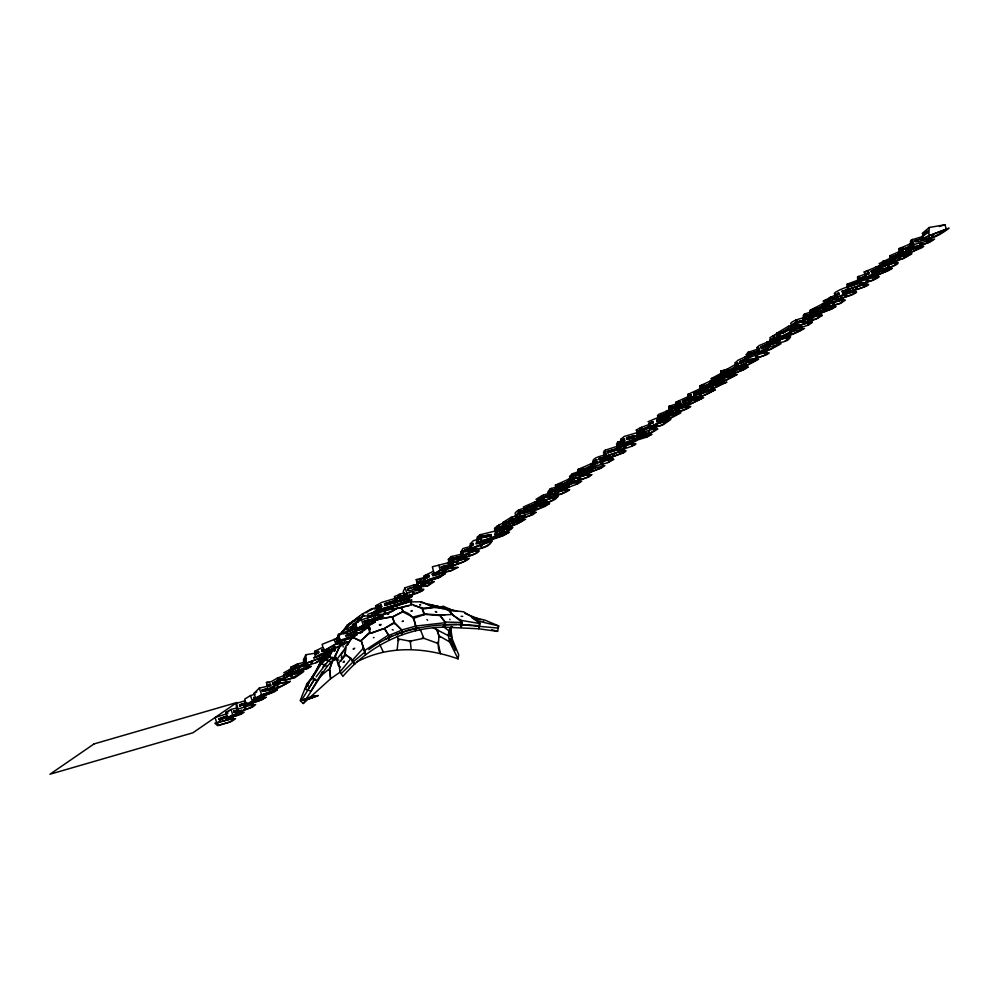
<?xml version="1.0" encoding="UTF-8"?>
<svg xmlns="http://www.w3.org/2000/svg" width="999" height="999" viewBox="0 0 999 999"><rect width="100%" height="100%" fill="white"/><g stroke="black" fill="none" stroke-linecap="round" stroke-linejoin="round"><path stroke-width="1.5" d="M453.359 615.471L461.138 620.379L461.213 627.384L462.337 622.527L452.21 614.472L441.046 615.084L440.297 615.908L445.217 622.04L445.179 627.172C405.557 627.222 368.281 646.465 342.907 676.398L339.972 672.027L338.861 662.499L344.98 655.918L346.316 655.332L351.061 658.428L354.707 664.285L352.397 660.239L345.304 654.158L345.442 646.628L352.147 637.974L353.621 637.449L361.526 641.72L365.597 654.62L361.114 640.434L368.756 633.828L383.191 628.721L384.752 629.033L388.536 635.002L389.048 639.897L388.698 635.539L384.727 628.958L385.164 627.884L393.693 623.388L395.367 623.551L401.823 630.157L401.923 634.64L401.673 629.969L394.63 623.114L392.307 617.157L402.759 611.713L404.433 611.813C413.024 614.522 416.583 622.327 415.634 630.756L415.609 626.086L413.648 618.319L424.812 614.385L440.122 615.546L445.417 622.677L445.179 627.172L478.771 628.783L497.577 631.38L498.701 625.961L484.877 620.092L472.639 617.407L471.94 617.494L479.62 621.44L498.701 625.961M787.549 334.653L788.91 338.224L785.127 340.871M676.623 407.555L672.489 408.853L671.965 407.08L677.16 405.457M672.489 408.853L671.965 407.08M682.13 405.819L681.905 404.932M244.718 700.873L236.363 703.371L236.301 706.43L238.062 711.987C237.325 712.811 262.287 703.983 249.85 705.544M469.992 544.118L473.376 540.659L478.558 539.198M549.462 494.88L545.229 496.528L562.899 490.434L569.48 489.622M548.626 496.528C550.736 492.47 576.885 486.438 563.286 492.919C565.933 493.219 534.228 500.362 549.85 495.966M928.883 235.989L929.207 227.485L944.954 224.763L946.403 229.32C928.67 242.62 904.495 243.843 946.403 229.32M914.834 240.709L923.576 238.137L914.834 240.709C913.573 243.768 926.135 240.21 923.576 238.137M238.062 711.987L238.199 709.165L236.363 703.371M300.337 670.017L301.673 669.605M512.837 523.938L514.173 523.526M624.275 447.277L626.011 446.64M844.754 295.766L846.091 295.342M557.504 488.449L553.121 489.885L555.694 489.16M556.868 490.047L553.446 490.984L559.29 489.16M356.568 662.012C388.711 645.117 424.6 647.19 458.066 658.853L449.575 641.857L448.364 635.664L448.826 630.769L450.299 628.383M320.13 663.573L320.604 662.824M397.152 649.862L398.251 639.697L397.49 636.063M479.62 621.44L478.771 628.783L480.044 623.588L471.953 617.607L472.827 617.519L463.524 611.775L448.651 610.114L452.422 614.397M420.442 629.82L423.863 638.324L438.174 643.481L440.497 653.708C435.302 645.903 441.733 637.275 436.75 629.757L435.989 629.108M669.38 408.254L669.605 411.376L669.38 408.254L670.204 408.067M451.186 626.448L450.649 630.606L448.364 635.664L433.154 627.809M450.262 628.221L450.087 636.063M668.781 408.254L668.968 406.356L677.035 403.633M458.066 658.853L458.716 654.807L450.974 635.888M393.219 630.057L392.232 629.57M450.312 627.996L449.488 631.805L449.975 635.776M879.083 263.599L890.733 257.929M510.014 527.047L510.364 525.437M247.34 703.658L239.922 706.056L239.585 704.832L246.978 702.522M239.922 706.056L239.585 704.832M333.241 647.614L329.358 657.03L325.799 659.64L331.131 662.15L334.702 659.59L338.761 660.064M351.685 637.112L347.652 645.092M770.753 341.433L769.917 341.521L769.642 340.359L770.504 340.159L769.742 340.447M735.601 375.05L725.524 380.332L712.387 384.14C716.62 377.435 728.92 378.122 735.601 375.05L734.527 372.615M319.705 664.547L320.454 663.136M354.008 632.717L355.057 635.489L352.709 637.112L339.71 641.433L338.386 634.34L347.128 631.705L346.253 631.593C346.029 633.778 348.239 633.341 347.065 631.43M337.987 638.024L339.011 636.975L339.061 638.935L338.336 639.16L337.987 638.024L339.011 636.975M338.336 639.16L338.224 637.212M555.132 496.503L555.644 494.705M341.908 656.031L341.159 657.579M322.477 671.815L321.503 674.787L322.24 674.562M332.917 659.615L329.87 668.456L321.091 675.611L303.284 703.508L300.187 700.574L306.88 683.728L314.173 674.775M332.679 660.302L329.62 669.33L330.619 678.733L303.284 703.508M670.366 411.8C670.079 416.471 683.516 408.966 685.913 409.203C696.94 402.722 670.204 411.501 670.366 411.8L668.968 406.356M317.545 667.944L323.226 656.605M333.703 647.202L329.32 657.017L335.027 657.729L339.935 644.617M397.689 605.806L397.115 606.043M757.579 351.036L751.036 353.184L758.828 350.811M759.365 352.397L751.573 354.757L759.452 352.222M339.71 641.433L340.172 640.234L338.386 634.34M604.395 456.043L604.657 452.747L604.395 456.043L605.232 455.856M334.902 649.862L334.315 651.123L334.965 649.675M619.118 451.885L606.705 456.143L604.682 457.842L607.342 458.216C608.915 458.004 635.564 449.188 619.118 451.885L617.394 446.278L605.232 450.187L603.396 452.834M330.02 653.021L330.881 651.46L330.219 652.884M377.16 609.69L376.735 611.95L377.959 610.726M303.546 661.363L304.82 658.416L305.632 658.353L304.295 662.449L303.546 661.363L305.632 658.353M303.684 662.499L304.82 658.416M900.486 259.428L890.783 261.975C894.592 256.418 904.145 256.656 910.014 254.32L908.64 251.623M325.799 659.64L328.858 652.984M327.123 652.459L321.828 663.823L325.761 659.265L331.131 662.15L327.073 666.533L317.17 680.906L311.963 678.471L321.378 663.598L325.924 653.758M864.622 276.448L860.414 278.159L865.446 276.361M869.867 276.536L861.038 279.695L866.083 277.897M314.81 653.246L305.831 654.757L303.396 659.902L305.444 666.208L306.718 665.883M448.364 635.664L450.961 630.257L452.048 637.15L449.575 641.857L438.948 635.789L436.875 630.082L437.899 630.082M462.712 552.859L463.711 550.786L463.948 552.447L461.988 554.632L462.937 554.52L462.712 552.859L461.763 552.971L461.988 554.632M555.157 497.002L544.992 500.149M311.963 678.471L323.626 656.53M922.202 233.404L929.207 227.485M514.31 519.755C513.324 516.77 515.084 522.077 517.445 519.005M520.854 517.957L518.543 518.743M335.052 649.974L334.553 651.098M355.569 622.315L363.386 616.046L367.982 615.884M405.057 587.774L403.284 591.271L405.007 596.89C405.032 596.303 435.377 587.774 415.909 590.559L413.823 584.927L405.057 587.774L406.893 593.506L405.007 596.89M804.932 319.842L798.95 321.403L804.083 320.229M805.231 321.166L799.25 322.527L805.231 320.966M325.761 659.265L328.958 653.034M377.784 614.285L378.559 612.774C396.441 606.293 400.899 609.964 379.533 615.022L377.335 614.422L376.635 608.691L377.335 614.422M772.002 342.545L769.367 343.206L769.804 344.955C775.499 341.708 787.986 343.856 790.546 336.576L773.451 341.483L769.018 344.093L769.23 345.017L776.66 342.769L776.398 341.983M769.879 344.805L769.367 343.206M616.932 445.954L618.693 444.193L616.932 445.954L617.195 447.602L618.181 447.465M617.195 447.602L617.807 444.318M616.458 444.43L617.632 442.17L621.316 440.971M320.891 675.923L321.478 674.874M322.19 672.24L310.914 691.146L305.045 689.173L317.482 668.319M313.199 675.536L313.736 674.625M461.763 552.971L462.937 550.886L463.174 552.534M352.285 624.6L353.434 623.801M643.306 428.933L649.874 426.248L643.306 428.933L643.793 429.995L650.361 427.31L643.793 429.995M376.735 611.95L377.397 610.839M340.659 661.475L344.942 654.195L346.016 647.165L336.85 659.402L338.274 665.409L340.497 667.057M308.279 689.223L314.46 679.22M305.045 689.173L309.028 682.754M310.627 680.194L315.409 672.502M314.785 678.708L300.899 701.373L302.56 698.875M374.575 611.6L374.051 611.75M569.467 476.461L572.09 474.013L578.983 471.391M911.138 244.543L911.7 242.145L910.002 243.569L910.251 244.73L911.138 244.543L911.7 242.145M922.114 236.701L911.413 239.91L910.339 241.746M910.251 244.73L911.95 243.306M343.094 646.39L343.206 646.977M340.721 655.269L343.169 651.698M342.12 632.28L347.302 625.249L358.366 617.082M312.824 676.048L313.461 675.124M341.208 644.467L334.765 656.056L337.462 660.027M316.109 676.872L328.421 660.814L332.005 658.266L336.139 658.553M503.633 526.997L500.724 527.847L500.324 526.748L504.545 525.299M500.724 527.847L504.945 526.386M323.901 656.093L325.374 654.133M670.454 409.677L658.865 414.285L657.542 415.634L658.603 421.428C663.274 415.721 672.477 415.871 678.87 413.361L677.759 410.714M547.852 493.381L550.199 491.208L550.412 492.357L548.826 494.418L548.064 494.542L547.852 493.381L548.613 493.269L548.826 494.418M548.064 494.542L550.412 492.357M549.363 492.295L550.199 491.208M912.636 239.435L913.835 244.693L912.611 245.18C905.943 252.248 947.576 235.752 926.985 240.622M554.944 494.405L556.143 496.965C553.808 502.847 525.387 508.441 543.431 500.861L542.007 495.666L548.638 493.344M353.471 648.626L354.795 648.226M547.889 491.908L550.162 488.886L555.631 487.2M802.859 317.707L804.582 316.371L803.795 318.768L802.859 317.707L803.795 318.768M803.059 318.868L804.782 317.532M802.996 315.971L804.407 314.136L811.163 311.838M804.045 317.058L804.582 316.371M322.952 666.907L325.437 663.798M335.739 639.135L349.5 623.488L341.82 632.966M339.972 672.027L351.061 658.428M342.07 632.03L342.595 631.43L341.533 632.679M449.25 560.976L451.735 558.941L452.035 560.589L449.55 562.624L449.25 560.976L451.735 558.941M336.713 638.386L340.859 633.591M367.707 614.26L376.673 611.251M410.377 642.182L411.413 640.971M344.23 640.958L346.228 638.623M494.93 530.332L497.477 528.071L497.789 529.195L495.954 531.306L494.93 530.332L497.477 528.071M495.242 531.456L497.789 529.195M367.969 620.092L363.848 621.428L369.205 619.842M371.178 620.903C355.632 624.288 371.566 623.613 370.891 619.954M746.528 356.156L749.113 354.083L746.528 356.156L746.865 357.792L747.714 357.654L747.377 356.019M746.865 357.792L748.563 355.881L748.239 354.233M462.162 554.008L450.799 556.755L448.439 559.39L449.987 566.046C479.42 558.204 464.435 555.282 449.463 565.122M758.004 349.076L748.114 352.297L745.916 354.882M496.378 533.741L496.628 534.403L503.071 532.042M516.458 515.222L518.968 512.45L515.609 515.347L515.959 516.97L516.808 516.845L516.458 515.222L515.609 515.347M504.495 523.451C504.033 520.904 490.796 530.269 495.591 528.284M352.397 660.239L363.449 648.064M422.04 638.448L423.014 637.362M345.666 633.091L347.64 630.931M350.587 627.697L355.706 622.577M658.041 417.395L659.827 416.208L658.041 417.395L658.341 419.068L660.127 417.869L658.341 419.068M336.313 639.01L338.986 636.126M703.883 391.171L710.489 389.26M631.48 446.116C644.03 439.672 609.04 448.626 620.029 449.962C619.405 450.162 644.355 443.269 632.767 443.269C631.106 444.093 609.402 448.976 618.568 450.524L622.34 449.488M452.572 626.798L448.826 630.769L443.181 626.485M878.508 268.169L879.145 269.718L878.508 268.169L881.168 267.345M379.495 625.074L379.957 624.6M515.959 516.97L518.643 514.16L518.294 512.549M470.167 545.704L473.201 543.468L473.389 544.617L470.354 546.853L470.167 545.704L472.152 544.467M470.354 546.853L473.389 544.617M462.187 557.979L461.176 551.485L461.913 556.893C476.81 546.765 488.061 551.273 462.187 557.979L461.176 551.485L462.874 548.588L471.478 546.228M274.063 687.699L275.512 690.247L272.777 692.22L255.781 698.651L254.083 693.294L259.29 688.074L268.868 685.988M523.676 508.703C521.203 508.291 513.523 512.275 515.222 514.273M835.738 298.639L833.303 299.438L832.791 298.401L835.901 297.115M833.303 299.438L836.425 298.152M357.892 621.103L363.599 615.209L362.25 613.985L350.599 623.663L341.408 633.478L343.781 633.179M757.117 349.787L759.215 348.276L759.502 349.425L758.054 350.786L757.117 349.787L759.215 348.276M757.404 350.924L759.502 349.425M341.246 673.638L353.284 661.713L364.822 652.122M535.951 499.363L542.007 495.666M218.943 718.905L227.385 715.846L218.943 718.905L219.43 719.979L227.859 716.907L219.43 719.979M805.356 319.58C800.174 324.413 821.528 319.156 820.067 314.96L805.356 319.58L804.407 314.136M472.452 544.193L473.201 543.468M571.178 477.597L571.528 479.233L570.654 479.383L570.292 477.747L573.101 475.761M570.292 477.747L572.227 475.911L572.589 477.547L570.654 479.383M735.127 362.862L737.986 360.239L745.916 356.631L747.527 362.3L736.375 368.044L735.127 362.862L735.788 362.724M299.862 666.957L306.456 664.984L299.862 666.957L299.737 665.621L304.82 664.223M735.351 364.91L737.799 363.112L738.111 364.26L736.35 365.884L735.351 364.91L737.799 363.112M735.651 366.059L738.111 364.26M350.399 628.184L355.819 623.164M622.327 441.071L624.75 438.798L621.353 441.158L621.615 442.794L622.589 442.707L622.327 441.071L621.353 441.158M623.388 441.958L624.999 440.447L621.615 442.794M768.993 347.115L781.068 343.681L770.516 349.488L758.253 352.897L756.992 347.565L759.277 345.492L770.616 340.784M733.878 374.288L734.515 373.688L733.728 372.028L735.064 371.678M336.501 638.349L339.473 635.589M407.167 599.075L407.167 597.964M308.928 666.783L295.891 670.741L289.635 673.988L307.779 668.481L311.338 666.308L309.253 666.695M327.335 661.8L329.47 659.864M344.555 640.659L346.653 638.761M477.135 539.023L479.845 537.337L480.044 538.498L478.184 540.084L477.322 540.184L477.135 539.023L479.845 537.337M477.322 540.184L480.044 538.498M890.721 257.38L890.184 257.867L891.57 257.243L890.721 257.38L890.459 259.54L891.857 258.916L891.008 259.053M923.026 234.678L926.91 231.219L928.108 231.181L928.271 232.305L923.188 235.814L923.026 234.678L923.813 234.653M923.188 235.814L927.072 232.355L928.271 232.305M712.387 384.14L711.3 378.584L722.09 372.802M798.838 325.487L808.878 322.49M478.221 543.131L482.055 540.896L507.342 532.942L503.621 535.501L478.221 543.131L477.322 537.05L479.845 534.852L496.153 530.781M712.499 380.032L711.7 380.194L712.025 381.855L712.824 381.705L712.499 380.032L711.7 380.194M388.211 614.435L388.661 614.048M324.488 653.97L325.199 656.206L306.381 663.311L304.857 664.61L305.444 666.208M712.025 381.855L712.137 379.82M648.051 421.715L658.553 417.332M545.004 501.998L541.446 503.246M636.85 440.559L619.592 445.479L623.738 443.007L635.277 438.836L651.985 434.29L646.952 437.062L621.366 444.905L620.766 439.335L624.175 436.476L636.101 432.942M593.294 462.05L596.815 459.702L593.294 462.05L593.631 463.673L597.152 461.338L593.631 463.673M912.549 247.003L914.947 246.129M549.063 495.054C541.008 500.824 565.871 493.543 569.592 489.785L569.08 489.897M924.774 233.878L926.735 232.292M372.402 622.152L375.736 619.505M344.255 661.288L343.506 661.588L344.455 661.55M571.316 481.918L577.385 480.407M834.764 295.417L838.91 292.782L839.16 293.918L835.751 296.466L834.764 295.417L835.751 296.466M835.014 296.553L839.16 293.918M669.667 413.623L669.118 412.025L669.667 413.623L671.515 413.124M676.111 412.05L676.136 411.001M396.278 606.118L395.891 605.831M283.728 674.912L284.865 674.063L284.927 675.761L283.803 676.61L283.728 674.912L284.465 676.585L283.803 676.61M401.473 595.879L401.835 597.002L401.473 595.879L405.681 594.692M758.253 352.897L767.956 347.664L766.62 342.02M398.151 640.609L399.475 639.635M771.091 339.61L773.388 337.912L773.875 339.523L771.578 341.221L771.091 339.61L771.902 339.41L772.389 341.021L771.578 341.221M890.783 261.975L889.759 256.031L890.521 255.469L899.974 251.336L901.597 256.431M352.997 660.801L352.035 660.851M791.158 327.684L791.645 328.147M799.587 327.997L799.699 326.985M358.429 617.12L359.478 616.358M747.614 360.152L750.836 359.253M743.756 366.171L743.893 365.184M341.471 633.753L344.393 632.579M344.98 633.029L346.141 632.192M340.035 639.535L336.226 641.133L340.472 639.522M342.857 639.622L337.1 642.582L339.922 641.508M795.541 324.663L791.757 326.923L791.333 325.312L796.128 322.34M772.389 341.021L774.824 339.298L773.875 339.523M774.387 335.177L769.942 337.662L771.503 344.343L771.265 343.194L776.198 340.671L774.387 335.177L778.196 333.629M694.18 396.99L694.904 397.215M600.961 464.148L600.249 463.961M831.593 305.831L828.633 305.981M608.953 462.038L612.012 459.84L610.539 458.966L609.615 456.468M516.396 515.909L510.801 517.47L503.084 522.39L504.158 527.697L513.923 525.037L520.816 521.803L523.501 519.792L522.489 517.32M791.333 325.312L795.466 322.44L795.878 324.038L791.757 326.923M507.067 522.04L510.851 519.842L511.138 520.966L508.016 523.089L507.067 522.04L510.851 519.842M507.355 523.164L511.138 520.966M893.768 265.647L897.202 263.224L894.617 259.777M340.035 672.202L330.619 678.733L329.72 670.104L328.696 669.842M534.627 502.035L523.451 506.955L524.45 512.774L536.026 507.192L534.627 502.035L536.076 501.523L537.474 506.705L547.689 504.033L546.428 501.423M263.074 695.117L264.285 697.876L261.638 699.712L246.241 704.944L244.755 699.063L250.499 695.566L254.945 694.28M648.863 432.205L649.974 434.84L646.503 437M574.974 478.434L585.426 475.137M498.813 531.231L495.816 533.329L496.128 534.465L507.267 531.031L510.664 527.809L498.813 531.231L497.252 525.761M504.158 527.697L512.425 523.014L510.801 517.47M372.44 619.805L373.564 622.577L371.166 624.225L356.955 628.87L355.369 623.076L361.488 619.717L367.445 618.031M807.167 325.324L810.214 323.201L808.965 319.83M833.291 304.608L834.315 307.043L831.992 308.641L821.428 312.787L809.252 316.096L823.188 309.765L836.013 306.506L831.867 308.991L819.742 313.499M801.722 326.623L802.821 328.983L799.662 331.094L790.271 334.927L777.297 338.574L776.423 333.441L788.348 326.311L789.909 325.811L791.37 331.93L804.532 328.434L793.293 334.078L775.524 339.136L791.583 331.705M408.229 596.328L409.765 600.474L406.893 602.459L376.998 611.463L375.574 605.931L381.668 602.447L394.717 598.551M276.873 686.101L278.122 685.801M491.858 538.299L493.194 537.949L491.695 538.511M589.76 471.004L591.246 470.529M601.623 462.837L602.872 462.537M711.238 387.487L712.374 387.275M767.132 349.063L768.381 348.763M778.508 341.246L780.082 340.721M789.21 333.891L790.459 333.591M800.187 326.348L801.435 326.049M811.113 318.831L812.362 318.531M822.09 311.276L823.101 311.151M832.879 303.858L834.14 303.559M844.517 295.866L845.766 295.567M855.606 288.249L856.855 287.949M866.383 280.831L867.631 280.532M931.992 235.727L932.691 235.689M291.146 676.523L292.008 676.248L290.647 676.623M323.988 654.02L323.114 654.295L324.687 653.808M384.752 612.175L385.614 611.9M425.549 584.477L423.776 585.102L425.187 584.69M711.7 387.412L712.574 387.137M722.414 379.795L723.95 379.345M778.983 341.171L779.757 340.946M833.591 303.621L834.465 303.346L833.091 303.721M867.407 280.444L866.545 280.719L868.119 280.232M898.788 258.554L900.474 257.954M909.577 251.136L910.951 250.786M920.653 243.768L921.515 243.494L920.141 243.868M245.891 707.954L244.555 708.403M255.944 701.048L254.52 701.448M265.697 694.205L264.473 694.617M312.013 662.462L310.677 662.886L312.212 662.387M356.531 631.892L355.194 632.342M394.18 605.444L395.716 604.982M435.027 577.959L433.379 578.596M445.654 570.629L444.305 571.078M469.58 554.183L468.244 554.632L469.655 554.12M481.655 545.754L480.444 546.153M503.421 530.944L501.773 531.58M514.01 523.626L512.674 524.088M525.574 515.709L523.913 516.358M536.588 508.141L535.014 508.628L536.388 508.241M569.243 485.664L567.432 486.351M591.296 470.379L590.084 470.779M613.011 455.007L614.547 454.545M635.376 439.885L636.563 439.41M646.89 432.317L645.317 432.804L646.415 432.617M657.205 425.075L655.981 425.474M668.343 417.407L667.132 417.807M678.883 410.164L677.659 410.564M679.42 409.927L678.084 410.377M689.934 402.572L688.723 402.972M712.112 387.325L710.901 387.724M723.338 379.608L722.115 380.007M734.602 371.865L733.391 372.265M746.078 363.973L744.854 364.373M757.142 356.368L755.931 356.768M757.766 356.094L756.193 356.581L757.404 356.318M790.858 333.304L789.522 333.766M812.487 318.319L811.275 318.718M857.13 287.724L855.806 288.137L857.329 287.65M876.797 273.676L878.571 273.052M887.611 266.233L889.147 265.784M921.677 243.406L920.354 243.731M380.806 614.16L381.63 616.62L376.835 619.917L368.469 620.928L373.926 618.381L372.215 612.537M328.609 653.296L332.617 650.549M406.718 599.512L410.314 597.04L409.39 594.205M239.847 714.472L242.382 712.737L241.246 709.964M307.979 664.273L308.966 667.057L306.568 668.693L292.183 673.064L290.684 667.332L296.303 664.46L304.782 662M431.518 579.358L432.43 582.155L427.372 585.626L417.957 586.763L416.258 579.67L424.5 577.459M301.91 672.24C275.474 688.711 281.706 674.525 301.91 672.24L301.074 669.667M315.809 662.662L325.199 656.206M778.109 341.67L779.32 344.255L767.931 350.237M230.045 721.802L233.616 719.28L230.956 719.055L216.721 722.889L215.072 717.557L227.909 713.386M367.083 627.597L360.027 632.442L347.977 635.589C350.911 630.744 361.85 630.094 367.083 627.597L366.183 624.825M678.87 413.361L669.854 418.269L658.603 421.428M387.674 614.385L387.262 613.935M832.517 306.206L833.403 305.594L832.791 304.008M874.187 279.645L877.621 277.285L872.764 277.847M778.221 335.052L781.056 333.129L777.147 335.227L777.509 336.875L778.583 336.7L778.221 335.052L777.147 335.227M888.998 266.084L890.184 268.868L887.05 271.016L877.734 274.8L865.946 277.734L864.21 271.953L879.782 265.609M700.873 395.916L702.022 398.239C697.627 400.199 673.239 414.935 676.111 402.073L688.336 396.528M547.689 504.033L537.15 509.478M712.075 388.024L713.249 390.422C706.231 395.891 697.027 397.34 688.698 399.625L687.811 394.418L700.611 388.524M578.908 479.283L580.057 481.693L575.861 484.428M601.997 463.786L603.221 466.196L600.237 468.219L588.786 472.677M922.04 246.691C916.62 248.938 897.726 262.1 898.913 248.689L910.676 243.756L912.574 249.063L922.04 246.691L920.703 244.043M724.587 382.792C719.442 384.902 697.976 399.313 699.924 385.864L711.35 380.557L713.186 385.664L724.587 382.792L723.376 380.194M372.34 622.052L376.773 619.33L390.996 616.932L392.32 617.357L394.33 622.327L384.902 628.271L371.366 633.229L369.967 632.916L368.406 625.212M370.666 610.014L372.477 608.628L365.871 612.849M804.108 318.019C801.697 317.582 788.074 322.365 791.046 324.275M688.698 399.625L693.069 396.84M910.014 254.32L902.022 258.903M745.366 365.11L746.615 367.52L743.318 369.63M880.244 265.222L882.704 263.574L882.966 264.723L879.644 266.533L879.37 265.384L882.704 263.574M573.289 473.451L574.562 478.721L570.516 481.081L572.127 481.868C572.277 482.405 599.837 474.15 585.626 475.237L584.44 472.539M314.835 653.396L318.544 651.423L318.743 652.584L315.734 654.482L314.835 653.396L318.544 651.423M315.035 654.557L318.743 652.584M359.053 617.295L346.953 625.461L357.679 618.518M377.272 607.479L381.231 605.144L381.743 606.73L378.346 608.965L377.272 607.479L381.231 605.144M362.674 614.922L363.474 614.397M316.296 657.192L315.422 657.342L314.648 651.336L322.552 647.414M364.31 650.786L388.536 635.002M879.644 266.533L882.966 264.723M787.824 337.2L777.322 340.184M777.509 336.875L780.569 334.915L780.207 333.266M453.459 565.559L453.134 563.748M277.148 678.259L270.954 681.78L266.458 682.442L268.069 689.51L279.208 683.741L277.148 678.259L284.59 675.262M377.784 609.078L381.743 606.73M542.457 497.627L542.857 499.263L537.749 502.06L537.362 500.424L541.371 498.301M542.857 499.263L538.511 501.948L538.124 500.324M519.53 509.69L520.879 516.133L515.959 518.906L516.908 519.955C517.157 520.392 542.844 511.276 531.018 512.924M371.89 621.066L372.165 619.855M767.557 350.499L756.218 353.471L769.28 347.19L767.944 341.558M537.362 500.424L541.745 497.739L542.132 499.363M824.849 302.422L830.294 299.375L824.849 302.422L826.073 303.858L830.868 300.961L825.424 304.008M424.175 577.959L429.071 575.486L429.22 576.635L424.95 579.095L424.175 577.959L429.071 575.486M424.313 579.108L429.22 576.635M255.781 698.651L261.738 695.054L259.29 688.074M368.831 649.7C400.162 626.161 441.046 622.027 478.946 625.799M834.59 295.467L823.126 301.124L826.91 300M285.339 678.758L280.894 680.444L280.357 679.395L284.478 677.647M280.894 680.444L285.027 678.696M823.026 303.521L823.301 304.683L823.026 303.521L823.763 303.359L824.038 304.508L823.301 304.683M621.366 444.905L635.639 438.873L649.974 434.84M782.055 332.055L787.824 329.021L788.111 330.132L783.004 333.129L782.055 332.055L787.824 329.021M782.342 333.167L788.111 330.132M272.739 683.179L278.296 680.269L272.739 683.179L273.239 684.752M402.947 621.453L403.359 620.928L402.11 621.515M816.658 309.003L822.851 305.794L816.658 309.003L817.057 310.602L822.165 308.029M875.449 275.724L875.773 274.513M900.274 254.72L912.574 249.063M842.956 298.401L841.82 296.978L841.033 297.44L842.332 298.763L842.382 297.39M927.984 238.386L931.767 237.587L928.62 238.012M817.057 310.602L822.589 307.417L822.189 305.819M648.701 424.662L641.52 427.31L643.069 432.267L637.037 435.427L638.136 436.363C637.687 437.237 664.073 428.858 652.759 429.458M777.297 338.574L789.822 332.455L788.348 326.311M434.14 574.088L440.459 570.479L451.785 567.956L456.306 567.869L451.71 570.466L434.14 574.088L432.367 566.783L448.563 562.662M277.31 680.456L277.822 682.067L273.239 684.777L278.808 681.88M728.508 370.304L734.615 367.108L734.952 368.219L729.42 371.353L728.508 370.304L729.42 371.353M728.845 371.416L734.952 368.219M563.523 483.816L568.955 481.131L563.523 483.816L563.923 485.427L564.672 485.389L564.273 483.778M563.923 485.427L568.618 482.779L568.206 481.168M824.063 303.109L810.014 310.314L811.013 315.559L810.476 310.214L816.82 307.804M568.331 487.375L577.884 483.778L581.755 481.143L571.303 483.841L569.88 478.658L555.419 485.152L556.218 490.534L566.858 487.862M565.846 484.715L569.355 482.729M324.051 650.948L336.064 644.155L345.991 642.432L342.22 644.954L331.281 649.3L324.051 650.948L322.115 644.318L339.41 637.362M705.381 385.789L710.564 383.141L705.381 385.789L705.868 387.4L711.038 384.752L705.868 387.4M417.957 586.763L421.491 584.777L420.192 579.07M231.006 709.477L225.836 712.337L227.61 718.056L232.854 715.109L231.006 709.477L236.663 707.979M232.38 715.596L232.929 716.633L231.443 716.72M687.861 396.191L691.121 394.68L691.345 395.841L688.086 397.352L687.861 396.191L689.884 395.379M690.371 395.092L691.121 394.68M688.086 397.352L691.345 395.841M391.945 606.206L393.082 606.93L389.747 607.005M239.797 710.801L234.128 712.387L233.729 711.263L238.411 709.852M234.128 712.387L238.798 710.963M315.422 657.342L320.904 654.47M676.81 407.292L681.493 404.77M291.883 669.168L296.278 667.045L296.603 668.181L292.919 670.167L291.883 669.168L296.278 667.045M292.207 670.304L296.603 668.181M246.241 704.944L252.472 701.535L250.499 695.566M700.686 391.571L713.186 385.664M864.947 283.679L865.746 283.241L865.359 282.38M637.212 431.593L640.259 429.945L640.659 431.58L637.624 433.229L637.212 431.593L640.047 430.332M503.196 524.313L506.056 523.026L506.318 524.188L504.17 525.324L503.196 524.313L506.056 523.026M503.459 525.474L506.318 524.188M905.019 248.614L909.964 246.229L910.489 247.802L906.155 250.125L905.019 248.614L909.964 246.229M905.544 250.187L910.489 247.802M641.52 427.31L635.988 430.132L637.162 430.594M652.946 426.96L654.757 427.547L655.444 427.185L654.919 426.136M412.1 611.238L411.263 611.326M713.848 378.871L720.716 375.512L713.848 378.871L714.884 380.444L721.141 377.11L714.285 380.469M595.791 467.569L577.035 475.524L589.298 472.677L600.861 468.219L604.907 465.659L594.48 468.144L592.707 463.024L577.971 469.518L578.733 475.024L587.212 473.164M585.227 468.693L591.583 465.609L585.227 468.693L585.664 470.304L592.032 467.22L585.664 470.304M865.946 277.734L877.359 272.39L890.184 268.868M824.038 304.508L823.713 304.433M814.372 312.437L811.188 313.811L810.763 312.188L815.097 310.202M394.28 602.809L395.167 602.834M404.245 592.619L394.368 596.553L395.854 602.347L400.124 600.087L410.314 597.04M851.935 290.784C881.056 282.792 866.558 282.118 849.45 288.848L845.891 290.347L847.327 290.984C850.973 292.645 877.259 282.53 861.55 285.252L859.128 279.708L846.752 284.315L848.089 289.61L851.51 290.672M853.258 291.633L854.083 291.196L852.509 290.547L853.933 291.071L853.745 290.384M356.955 628.87L363.386 625.536L373.564 622.577M750.124 357.093L766.807 351.91L766.333 350.824L765.596 351.136M810.763 312.188L814.372 310.339L814.797 311.963L811.188 313.811M524.113 508.641L527.285 507.317L524.113 508.641L524.388 510.314L527.559 508.991M524.388 510.314L526.748 509.103L526.473 507.43M394.63 598.688L398.589 596.927L398.888 598.076L395.779 599.662L394.942 599.837L394.63 598.688L398.589 596.927M563.873 487.824L567.17 488.186L566.695 487.112M564.085 488.311L567.17 488.186M254.083 693.294L256.818 691.907M394.942 599.837L398.888 598.076M286.251 673.388L289.548 671.715L289.86 673.376L286.563 675.049L286.251 673.388L290.434 671.615M465.746 557.38L466.433 557.03L465.896 555.968M385.377 639.335L391.733 636.138M724.874 377.622L737.312 374.488L726.51 380.144L710.751 384.702L711.812 382.704L723.95 377.859M433.616 571.178L423.763 576.011L423.976 582.305L431.156 578.796M292.307 674.625L291.071 668.831L283.753 672.827M910.364 253.946L911.887 253.821L903.571 258.541L889.135 262.537L889.797 261.026L898.451 257.305L910.651 253.871M587.462 473.089L589.485 473.276L589.01 472.215M796.965 319.643L798.551 325.736L791.245 329.22L792.719 329.932M721.528 376.785L736.85 369.892L735.052 364.71L726.822 369.343L720.716 371.216L721.528 376.785L731.28 374.288M292.183 673.064L299.5 669.655L297.764 663.948M449.787 619.255L450.049 619.642M865.658 283.654L866.732 283.291L866.37 282.155M765.459 350.424L764.722 350.786L765.421 352.31L766.146 351.948L765.459 350.424L764.335 350.087M648.826 423.426L652.921 421.69L653.146 422.839L649.05 424.587L648.826 423.426L652.921 421.69M356.044 624.6L346.865 628.933L346.828 629.707M894.217 260.801L895.017 260.414L896.303 261.638L895.454 262.063M739.597 361.7L745.079 359.265L739.597 361.7L740.059 363.324L744.355 361.463M740.059 363.324L744.792 361.026L744.33 359.403M286.563 675.049L290.746 673.264M348.039 630.544L353.996 627.934L354.27 629.083L349.051 631.593L348.039 630.544L353.996 627.934M348.314 631.693L354.27 629.083M760.988 346.915L766.945 344.305L760.988 346.915L761.363 348.551L762.162 348.439L767.319 345.941M761.363 348.551L766.558 346.041L766.183 344.405M688.598 404.87L685.464 404.732L687.911 405.207L688.136 403.796M565.734 488.324L554.47 491.071L571.603 483.578M811.013 315.559L816.283 313.037L814.797 307.929L816.283 313.037M447.739 565.259L440.821 567.332C449.288 562.674 451.66 568.056 441.421 568.918L448.339 566.845M423.863 580.469L423.938 581.743M379.508 614.323L375.462 615.347L375.037 614.235L378.146 613.361M375.462 615.347L378.571 614.472M871.053 271.204L876.111 269.018L876.598 270.629L872.164 272.727L871.053 271.204L876.111 269.018M578.733 475.024L594.48 468.144M556.218 490.534L562.974 487.325L561.938 482.842L562.974 487.325M871.54 272.814L876.598 270.629M687.787 406.081L687.687 405.107M308.441 699.075L318.356 695.516L312.637 696.365L302.909 699.987L310.152 698.476M690.334 398.963L682.866 402.172L682.542 401.061L688.111 398.476M682.542 401.061L689.01 398.326M682.866 402.172L689.822 398.951M610.814 458.616L611.475 458.304L610.988 457.217M375.112 611.101L374.45 611.6M376.998 611.463L384.028 608.316L409.765 600.474M307.542 699.063L313.224 697.277M892.107 256.743L898.026 254.283L898.326 255.419L892.981 257.842L892.107 256.743L898.026 254.283M464.41 556.843L463.786 557.13L466.471 556.78L466.009 555.694M251.174 702.672L250.424 703.009L252.947 702.796L252.485 701.71M305.332 699.188L315.16 696.228M865.134 274.026L868.98 272.452L869.305 273.601L865.459 275.175L865.134 274.026L865.908 273.838L866.233 274.975L865.459 275.175M252.035 703.646L252.797 703.308L252.297 702.222M305.519 699.387L317.02 695.953M892.394 257.879L898.326 255.419M676.773 403.633L680.719 402.16L676.773 403.633L677.035 405.307L680.968 403.833L677.035 405.307M360.776 632.966L361.875 632.155M920.429 244.705L921.165 244.38M476.773 549.787L476.935 548.414M310.477 697.689L312.013 697.165M308.841 697.926L313.386 696.465M831.805 302.872L824.287 306.256L825.349 307.18C828.671 305.369 843.83 304.67 842.432 300.087L831.805 302.872L829.357 297.39M660.626 415.459L666.595 413.099L660.626 415.459L661.638 417.07L666.957 414.722L660.988 417.095M308.229 698.351L311.001 697.464M306.456 699.075L308.254 698.488M311.438 697.564L307.58 698.751M899.137 258.404L900.311 258.067M534.927 508.778L535.889 508.341M480.357 546.303L481.53 545.966M456.555 562.662L457.979 562.15M308.266 698.801L311.963 697.639M562.812 487.362L569.73 484.365L568.319 479.245M311.101 697.277L312.675 696.728M873.326 280.157C867.944 280.819 856.73 288.361 857.604 276.86L865.871 273.926M848.089 289.61L861.55 285.252M815.946 313.124L824.038 309.653L834.315 307.043M310.015 697.589L311.713 697.015M909.702 251.049L910.364 250.849M877.297 273.576L878.171 273.289M800.261 326.286L801.673 325.874M688.898 402.847L690.309 402.435M644.992 433.029L645.666 432.817M634.677 440.122L635.339 439.91M612.649 455.257L614.06 454.845M613.523 454.907L614.385 454.632M601.223 463.111L601.885 462.912M578.483 478.746L579.395 478.371M556.63 493.768L558.366 493.131M545.554 501.386L546.216 501.173M502.397 531.306L503.271 531.018L501.898 531.406M364.985 625.649L366.283 625.187M311.526 697.389L314.323 696.503M310.964 697.777L315.16 696.478M311.863 696.715L312.824 696.44M852.234 294.505L854.707 292.957L853.009 289.148M528.334 506.655L534.115 504.433L534.39 505.569L529.158 507.779L528.334 506.655L534.115 504.433M312.125 696.977L313.748 696.428M528.608 507.792L534.39 505.569M693.581 393.269L700.586 390.597L693.581 393.269L694.005 394.867L701.011 392.195L694.005 394.867M711.763 388.886L712.474 388.599M632.779 440.759L633.391 442.332L632.654 442.644L632.055 441.058M419.88 586.388L415.784 586.8L419.88 586.388L420.467 587.974L416.371 588.386L420.467 587.974M872.751 280.332L863.723 283.167L861.275 282.979L860.926 282.18M388.698 635.539L401.823 630.157M308.192 699.038L309.091 698.763M890.858 260.015L885.276 262.075L889.722 260.289M891.558 261.351L885.888 263.624L891.47 261.563M858.353 283.654L865.746 283.241M834.19 301.96L844.005 299.538L845.379 300.15L840.196 303.509L823.8 307.767L822.239 307.055L833.69 302.085M776.423 333.441L781.131 331.656M477.36 549.163L474.425 549.138L477.36 549.163L476.948 548.051M307.13 699.113L308.753 698.576M858.94 282.043L860.127 281.568L858.778 276.361M611.475 456.643L610.614 456.993L611.038 458.091L611.9 457.742L610.352 455.781M311.975 697.477L312.612 697.227M732.742 373.813L744.542 369.355L748.301 366.983L734.989 370.379L719.767 377.322L733.416 373.751M654.457 428.309L655.257 427.997L654.807 426.898M895.529 261.588L895.841 262.362L881.755 266.92L878.146 269.543L881.068 269.63L892.944 266.159M588.823 474.288L589.547 474.001L589.11 472.902M622.739 448.326L623.476 448.039L623.851 449.15L620.367 449.163M367.545 625.386L369.068 624.8M648.713 432.917L649.4 432.654L648.963 431.543M875.461 276.111L876.173 275.836L875.536 274.275M872.876 280.145C893.331 270.991 857.791 281.88 857.279 282.505L858.216 283.654M607.629 462.537L613.861 459.415L612.824 458.266C608.666 460.064 591.982 462.275 592.37 467.17L608.066 462.562M424.563 575.849L428.571 574.325M733.79 373.963L734.515 373.688M677.509 411.6L678.209 411.326M280.357 679.395L284.802 677.709M234.44 714.522L244.093 712.187L241.246 714.135L227.61 718.056M655.519 424.463L649.338 427.46L650.886 428.271L661.613 425.174L668.718 420.292L667.782 417.507M313.174 696.678L314.161 696.378M849.575 285.102C868.019 280.145 847.701 282.879 850.062 286.363L857.542 283.604L857.03 282.33M371.765 620.966L372.49 620.704M910.551 250.899L910.089 251.036M601.935 462.874L602.634 462.712M579.195 478.509L580.132 478.171M568.144 486.113L568.843 485.939M557.342 493.531L558.041 493.356M546.266 501.148L546.965 500.974M531.618 509.989L534.015 510.751L533.628 509.64M531.78 510.477L534.015 510.751M313.773 696.74L316.458 695.966M304.82 699.537L306.943 698.863M374.975 611.388L375.761 611.088M306.656 699.175L307.717 698.875M832.554 305.906L833.403 305.594M579.02 474.675L575.649 475.886L575.199 474.587L578.883 473.264M575.649 475.886L580.506 473.901M489.11 541.92L475.224 546.94C461.988 552.684 491.158 547.814 490.334 541.608L489.11 541.92L488.261 539.423M575.249 474.8L579.258 473.364M532.804 511.825L533.029 510.914M889.522 266.433L888.498 266.146M555.856 486.938L560.951 485.277L561.188 486.438L556.768 488.012L555.856 486.938L560.951 485.277M556.093 488.111L561.188 486.438M523.501 519.792L510.576 523.488L502.16 528.246L516.57 524.275L525.649 519.193L513.673 522.39M395.704 634.527L407.867 630.182L419.368 627.584M810.177 320.766L809.19 320.454L810.177 320.766L809.777 319.655M343.119 634.003L347.028 632.617M506.481 521.241L503.084 522.39M496.628 534.403L499.999 533.204M367.869 616.483L372.265 615.122L372.515 616.271L368.993 617.519L368.119 617.644L367.869 616.483L372.265 615.122M308.753 698.114L306.905 698.726M461.251 552.572L462.487 552.147M903.645 253.421L904.382 253.159M373.439 637.737L374.076 637.512M368.119 617.644L372.515 616.271M407.48 589.26L413.898 587.1L414.523 588.773C406.243 593.631 404.383 588.211 413.998 587.162M303.996 699.725L305.644 699.238M370.105 627.959L369.343 628.221L369.855 629.57M370.229 628.359L369.455 628.621L369.717 629.994M355.369 623.076L358.142 622.152M578.671 471.153L582.617 469.842L582.867 471.516L578.921 472.827L578.671 471.153L582.117 470.204M578.921 472.827L582.38 471.878M535.277 510.252L545.192 506.343L549.612 503.521C541.033 505.581 530.194 507.642 522.739 513.324L535.576 509.989M899.874 250.524L903.87 249.313L899.874 250.524L900.249 252.185L903.171 251.323M900.249 252.185L903.433 251.136L903.059 249.488M832.791 298.401L835.876 297.39M610.539 458.966C606.768 461.413 594.205 461.588 593.955 466.608L595.054 466.371M375.574 605.931L378.496 604.982M607.367 451.536L616.246 448.876L616.545 450L607.954 452.784L607.367 451.536L616.246 448.876M566.533 488.124L568.968 487.325M853.933 291.071L853.421 289.448L853.333 291.258M701.648 393.419L703.796 392.719M607.667 452.659L616.545 450M604.832 456.406L604.32 454.795L605.032 454.557M884.602 265.796L897.427 261.875C903.246 265.259 870.129 273.102 884.04 266.221L882.704 261.151M721.116 373.102L725.898 371.703L726.111 372.864L721.965 374.188L721.116 373.102L725.898 371.703M721.328 374.275L726.111 372.864M253.084 701.186L263.037 698.001M671.965 407.28L677.472 405.544M811.126 313.936L807.267 315.135L811.5 313.649M816.458 312.899L816.732 313.761L807.779 316.72L811.625 315.522M808.491 320.454L809.227 320.229L809.602 321.353L808.678 321.054M672.489 408.653L676.96 407.255M678.259 406.843L680.843 406.044M939.422 226.486L944.954 224.763M692.107 400.474L703.708 397.714L689.647 404.295L675.099 407.817L692.632 400.474L691.758 397.914M239.56 704.932L245.941 702.946M879.407 269.443L883.166 268.281M544.33 500.349L558.166 496.378L556.618 497.927C551.71 503.633 520.029 509.265 544.717 500.387L543.269 495.142M471.116 546.278L470.229 546.553L470.554 547.702L471.441 547.427M303.234 662.674L304.171 662.387L304.757 664.048L303.234 662.674L304.146 664.248M290.684 667.332L296.278 665.596M303.571 663.811L304.52 663.511M307.917 664.959L308.641 664.735M790.858 326.186L791.046 327.734L791.807 327.497M384.528 603.808L395.654 600.411L384.528 603.808L384.952 605.394L396.241 602.185L395.654 600.411M384.952 605.394L396.066 601.997M272.427 691.058L261.576 694.942M258.416 697.015C267.72 694.118 248.239 699.999 256.019 697.739M659.49 419.505L656.718 420.342L659.39 419.405M660.052 420.567L660.976 420.279M662.374 419.867L665.159 419.018L657.055 421.466L656.693 420.217M604.47 455.057C601.435 456.019 592.857 457.617 592.807 461.313M515.971 517.882L515.209 516.108L515.909 515.896M617.794 448.027L617.332 446.391L618.031 446.178M338.574 638.349L339.348 638.111M373.951 609.028L376.773 608.179M715.833 382.48L720.267 381.181M700.499 387.537L704.195 386.588L700.499 387.537L700.749 389.21L704.445 388.261M700.749 389.21L703.596 388.374L703.346 386.688M600.799 459.952C618.119 452.672 597.789 464.273 598.913 458.591L604.532 456.93M626.61 437.699L627.222 439.448L626.61 437.699L634.365 435.689L634.652 437.3L628.708 439.011M640.721 435.077C625.711 439.423 657.729 429.932 642.694 434.503M626.91 439.323L634.652 437.3M620.479 444.917L620.092 443.294L620.479 444.917L623.064 444.155M624.225 443.806L626.848 443.044M604.432 457.18L598.913 458.591M716.458 382.505L717.507 382.205M718.793 381.83L721.365 381.069M440.834 606.893L443.206 606.206L453.409 610.714M921.19 243.469L921.827 243.281M899.287 258.466L900.161 258.179M889.222 265.684L888.049 266.059M821.927 311.388L823.338 310.989M812.112 318.456L812.749 318.269M745.704 364.111L746.328 363.923M734.228 371.99L734.864 371.815M722.926 379.707L723.588 379.558M700.636 395.08L701.535 394.717M689.56 402.697L690.197 402.522M678.508 410.302L679.133 410.114M668.806 417.22L667.619 417.594M656.83 425.212L657.454 425.025M636.363 439.485L635.039 439.897L636.088 439.71M590.921 470.504L591.558 470.329M500.324 526.748L504.108 525.661M481.281 545.879L481.918 545.704M445.804 570.516L444.63 570.891M424.85 584.677L423.976 584.964M413.848 592.494L412.662 592.869M403.409 599.662L401.998 600.074L403.608 599.525M394.692 605.344L395.554 605.069M395.354 605.207L394.168 605.581M385.414 612.037L384.24 612.412M375.412 618.668L376.036 618.481M364.747 625.686L366.158 625.274M356.243 632.092L355.07 632.467M345.579 638.861L346.99 638.448M346.79 638.586L345.816 638.823M335.102 646.628L333.916 647.002M265.322 694.342L265.946 694.168M235.464 715.122L234.278 715.496M228.883 722.414L217.632 725.674L214.885 723.214L230.856 718.855L235.577 718.706L231.443 721.465L219.156 725.074L216.721 722.889M626.922 437.824L634.365 435.689M841.433 299.912L842.482 299.613L842.132 298.476M747.527 362.3L756.493 359.877L746.628 365.297L736.375 368.044M401.835 597.002L407.442 594.805M324.375 649.25L321.566 650.037L324.151 649.5M321.566 650.037L322.04 651.311L325.449 650.349M238.586 715.122L225.474 718.818L232.03 715.159L242.382 712.737M409.428 605.619L392.532 609.015M225.836 712.337L228.808 711.5M495.042 530.544L495.841 530.332M495.516 532.23L496.316 532.005M438.474 574.05L432.817 575.611L432.292 573.926L435.676 572.976M439.897 573.663L432.817 575.611M321.84 651.173L326.061 649.999M233.729 711.263L236.825 710.401M558.154 489.685L560.726 488.973M400.899 600.624L402.297 600.237M405.282 599.412L407.467 598.801M299.5 665.846L303.609 664.71M436.738 572.802L432.292 573.926M401.673 629.969L415.584 626.173M483.691 621.578L483.329 621.266M847.427 286.463L848.638 288.411L847.801 288.636L846.69 286.663L847.839 286.838M846.99 287.812L847.726 287.612M673.051 412.712L676.41 411.825M858.653 279.483L858.178 278.933L858.616 280.569L859.59 280.307M858.616 280.569L859.914 280.894M669.842 410.202L669.068 410.414L669.367 411.563L670.142 411.351M377.36 610.901L376.835 612.162L377.947 611.863M848.201 287.45C848.014 285.564 828.783 294.368 835.863 294.043M465.259 551.548C481.118 545.317 464.16 555.581 464.922 549.9L471.366 548.214M454.021 565.197L451.248 565.921L450.874 565.284M699.799 395.354L701.073 394.905M464.922 549.9L471.615 548.276M374.563 618.93L375.786 618.531L374.6 619.043M848.188 291.521L842.619 292.932L842.107 291.159L847.876 289.673M838.923 299.138L837.537 299.488C829.819 298.314 854.157 291.945 853.808 291.745M676.111 402.073L679.17 401.361M555.419 485.152L562.512 483.404M859.789 280.931L859.053 281.119L858.765 279.97M711.3 378.584L712.262 378.334L713.348 383.966M849.275 289.56L842.107 291.159M375.037 614.235L377.884 613.523M868.98 272.452L868.193 272.652L868.518 273.788L869.305 273.601M479.17 541.246L476.486 541.883L476.635 543.031L486.263 540.884L486.176 540.147M720.716 371.216L728.346 369.343M413.823 584.927L418.281 584.515M727.584 374.712L728.221 374.563M648.738 423.801L649.125 425.449L649.874 425.274M453.259 558.104L460.589 556.318L461.001 558.079L453.671 559.852L453.271 558.216L460.589 556.318M669.193 409.74L670.042 409.54M669.792 409.89L670.616 409.69M524.85 510.564L520.954 511.488L525.337 510.289M923.238 237.075L922.989 235.914L922.177 236.114L922.427 237.263L923.763 237.25M746.615 367.52L738.461 369.38L737.549 366.758M476.635 543.031L484.652 541.108M378.122 611.937L376.835 612.162M520.929 511.351L521.341 513.111L525.237 512.187M513.973 518.656L516.146 518.131M275.512 690.247L274.488 690.484L273.052 687.936M514.448 519.468L517.02 518.856M315.035 696.378L316.246 696.128M864.21 271.953L868.581 270.929M694.193 399.987L702.022 398.239M549.138 493.444L548.951 495.242M570.991 479.832L570.092 478.209L570.916 478.009M570.466 479.857L571.303 479.67M338.012 635.676L339.21 635.389M699.924 385.864L704.682 384.802M596.927 465.297L597.652 465.134M432.43 582.155L422.977 584.278L421.678 578.608M271.066 688.611L271.191 689.285C265.085 692.394 255.669 690.833 268.182 688.748M449.488 563.798L448.988 564.348L448.526 563.374L448.276 562.225L449.051 562.05M448.276 562.225L449.338 563.061M448.526 563.374L449.587 564.21M603.995 454.42L604.845 454.233M605.057 454.37L605.781 454.22M436.813 642.607L438.174 642.307M262.05 689.984L267.832 688.723M262.25 691.158L271.191 689.285M394.318 623.563L395.167 623.376M592.919 462.824L593.094 464.36L593.868 464.185M593.094 464.36L594.293 464.448M740.546 366.645L743.131 366.096M313.236 697.115L314.061 696.977M309.303 698.189L308.579 698.289M577.971 469.518L582.617 468.606M932.691 235.627L933.328 235.377L931.717 235.926M911.662 244.942L910.926 245.105L910.713 243.931M809.889 322.44L808.84 322.652L807.904 320.005M482.842 536.138L491.083 534.665L491.283 535.814L483.204 537.462L482.842 536.138L491.083 534.665M381.63 616.62L375.499 617.869L373.788 612.037M637.624 433.229L638.336 433.091L637.936 431.443M556.143 496.965L555.082 497.177L553.871 494.58M376.498 610.789L377.26 610.639L377.51 611.788M910.002 243.569L910.888 243.394M734.253 373.414L743.169 369.892M483.041 537.287L491.283 535.814M346.253 631.593L347.227 631.868M346.478 632.767L347.29 632.604M264.285 697.876L263.299 698.076L262.088 695.316M392.757 609.115L401.248 607.941L403.371 611.363L392.832 616.72L377.722 619.492M756.992 347.565L757.804 347.402M694.405 397.552L696.852 397.09M697.464 396.715L700.024 396.216L699.312 396.054M387.924 613.761L388.586 613.636M880.007 265.722L879.207 265.871L879.432 267.045L880.119 266.296M803.82 318.032L803.046 318.182L803.258 319.343L804.794 319.418M803.258 319.343L804.782 319.23M691.196 400.836L681.755 404.47M423.976 582.305L438.598 577.609L442.982 574.6L441.97 571.828M788.923 337.138L788.011 337.312L786.625 334.815M266.945 684.952L270.567 684.315L270.741 685.489L267.994 685.988L267.133 686.126L266.945 684.952L270.567 684.315M314.648 651.336L315.509 651.173M267.133 686.126L270.741 685.489M307.192 698.538L307.842 698.563M462.5 553.583L461.613 554.595M463.136 556.043L461.9 556.268L461.838 555.419M417.02 582.217L420.279 581.655L420.454 582.829L417.782 583.304L417.02 582.217L420.279 581.655M840.171 298.863L851.61 294.892M417.182 583.391L420.454 582.829M330.632 651.048L320.891 654.32M779.32 344.255L778.396 344.418L777.185 341.82M379.445 624.637L380.119 624.525M381.131 624.4L380.557 625.399M795.154 328.534L799.912 327.747M268.069 689.51C269.68 691.995 303.958 676.847 280.756 683.241L278.621 677.559M687.811 394.418L688.486 394.318M898.913 248.689L903.895 247.939M657.542 415.634L658.391 415.497M449.55 562.624L450.474 562.487L450.174 560.826M308.966 667.057L308.167 667.17L307.18 664.385M376.398 607.729L371.84 608.728L362.937 613.673L362.387 614.21L364.073 616.008M889.759 256.031L890.559 255.919M618.069 445.966L618.943 445.841M344.106 661.987L343.119 662.312M713.249 390.422L711.375 388.087M653.146 422.839L652.197 421.765M649.05 424.587L649.762 424.513L649.537 423.351M415.609 626.086L445.417 622.677M802.821 328.983L801.048 326.648M734.615 367.108L734.365 368.281M620.766 439.335L621.603 439.248L622.215 444.767M406.343 601.81L410.527 601.71L411.6 604.757L410.527 601.898L421.578 601.785L433.291 607.517L423.426 608.104L413.511 605.469M524.45 512.774L524.562 509.815M397.115 605.606L397.789 605.556M420.679 604.919L419.83 604.845M625.686 446.865L624.75 447.065M304.957 659.552L305.781 659.49M580.057 481.693L578.309 479.308M570.092 478.209L571.103 478.134M537.025 501.086L536.975 502.772M873.188 275.424L876.173 275.299M836.013 297.515L834.827 295.891M443.519 624.662L456.98 624.462M603.221 466.196L601.548 463.773M438.986 636.838L440.309 636.838M444.592 615.334L425.349 613.998L424.113 613.436L422.677 609.09L433.504 607.404L447.365 608.99L452.759 614.86M360.464 632.454L361.95 631.942M266.458 682.442L269.181 682.467M423.776 638.299L409.89 641.183L398.151 638.885M445.217 622.04L462.337 622.527M411.938 610.601L411.101 610.814M353.134 649.063L354.22 648.875M426.96 619.467L427.56 620.317M858.303 277.597L857.604 276.86M667.27 420.591L656.143 424.113M477.322 537.05L478.046 537.1M416.258 579.67L420.279 579.895M443.256 608.828L429.895 604.67L456.768 611.063M458.479 624.437L498.251 628.109M765.783 352.497L769.242 352.984L766.745 354.645L753.121 359.278L745.167 360.252L747.776 357.992L750.561 357.118L749.412 351.735M633.391 442.332L630.819 441.358M429.77 604.62L430.756 604.882L429.832 604.695M435.239 611.463L435.764 612.062M436.251 611.6L436.775 612.2M435.564 606.218L439.872 606.768M461.138 620.379L480.044 623.588M440.309 607.267L442.707 607.554L421.041 602.434M429.233 604.532L430.07 604.732M436.039 606.393L438.886 606.98M922.427 237.263L923.938 237.612M365.796 625.124L368.668 626.048L369.667 632.167L361.626 640.209L360.127 640.734L352.135 637.287M448.851 610.227L451.61 610.901M446.053 609.54L448.851 610.252M791.72 327.909L791.046 327.734M444.667 608.578L444.205 608.528M444.992 608.666L445.442 608.878M491.77 629.77L497.577 631.38M763.835 351.248L766.146 351.948M464.96 613.486L481.006 619.867M636.95 432.292L636.775 433.816M476.486 541.883L477.06 543.181M628.421 442.757L627.959 441.808M420.392 604.47L419.742 604.707M587.062 472.277L589.485 473.276M231.518 716.033L232.929 716.633M335.027 657.729L337.575 658.978M515.209 516.108L515.984 517.207M321.378 663.598L327.073 666.533M403.883 612.412L412.837 617.082L424.1 614.248L422.115 608.653L412.5 604.432L401.885 607.305L401.298 608.041L403.509 612.1M649.125 425.449L649.85 425.861M414.523 588.773L413.898 587.1M462.724 616.383L461.126 616.308M311.75 677.172L317.17 680.906M850.973 290.821L842.619 292.932M610.776 456.88L611.9 457.742M419.667 629.882L420.417 630.469M610.014 457.18L611.038 458.091M409.478 641.121L410.352 641.945L411.188 649.325M841.083 297.078L841.757 297.752M846.69 286.663L847.514 287.5M857.542 283.604L850.062 286.363M336.8 640.734L337.662 642.17M352.172 660.951L352.56 661.613M787.562 335.776L788.024 336.601L787.712 335.564M306.88 683.728L308.216 686.201M744.867 365.085L746.141 367.532M281.019 678.995L281.556 680.044M908.016 251.686L909.39 254.383M920.091 244.081L921.415 246.753M833.141 298.039L833.666 299.088M700.411 395.904L701.573 398.251M545.729 501.51L546.99 504.108M895.591 260.127L896.303 261.638M893.381 260.052L894.642 262.737M379.645 644.243L383.366 652.172M722.764 380.219L723.975 382.842M649.712 426.523L650.199 427.584M643.456 428.683L643.93 429.745M762.025 350.749L763.186 353.296C778.633 351.935 738.86 364.797 749.238 357.617L748.114 352.297M227.035 716.171L227.522 717.245M219.243 718.618L219.718 719.692M830.881 296.703L833.391 302.347M733.865 372.652L734.952 375.112M801.56 327.01L801.835 327.647M450.537 639.098L455.444 650.274M857.829 280.02L860.251 285.589M392.207 606.605L392.882 608.141M333.966 639.273L336.064 644.155M249.9 702.509L251.074 705.244M817.806 312.637L818.893 315.209M832.729 304.608L833.765 307.08M687.462 404.12L687.911 405.207M677.035 410.801L678.146 413.449M755.531 356.818L755.993 357.904M563.448 487.837L564.46 490.234M562.262 488.086L563.286 490.521M912.549 245.916L912.886 246.716M860.539 277.897L861.175 279.433M566.783 487.574L567.232 488.673M683.628 404.57L684.727 407.242M521.628 517.407L522.664 519.917M253.646 697.227L253.983 698.363M703.845 390.097L704.158 390.884M463.199 556.555L464.235 559.115M460.876 554.245L462.974 559.415M371.541 619.954L372.652 622.739M885.276 262.075L885.976 263.773M571.341 480.806L571.665 481.643M375.362 614.085L375.786 615.184M447.34 565.459L447.939 567.045M441.383 567.07L441.983 568.643M608.329 456.73L609.278 459.265M408.017 597.827L409.041 600.574M232.23 716.395L232.642 717.507M415.184 584.602L417.257 590.209M575.199 474.587L575.599 475.674M503.921 530.481L504.033 531.168M500.536 526.461L500.936 527.547M419.243 586.65L419.83 588.236M416.471 586.513L417.045 588.099M876.86 266.496L878.833 271.89M875.399 267.045L877.359 272.39M829.557 299.538L830.132 301.111M825.499 302.285L826.073 303.858M909.177 244.343L911.051 249.563M709.814 381.168L711.613 386.201M629.033 441.595L629.957 444.168M545.242 496.291L545.616 497.614M234.128 711.051L234.515 712.162M591.108 463.598L592.869 468.668M450.299 638.423L453.084 646.503M473.851 548.601L474.75 551.223M472.402 548.913L473.326 551.598M532.892 509.915L533.266 511.026M751.111 353.009L751.573 354.757M909.34 246.291L909.864 247.877M905.631 248.539L906.155 250.125M438.736 565.309L440.459 570.479M299.737 665.621L300.112 666.733M772.989 335.851L774.749 341.196M531.368 509.915L532.267 512.624M361.488 619.717L363.386 625.536M380.844 605.219L381.356 606.805M377.834 607.38L378.346 608.965M865.658 282.917L865.858 283.554M898.463 251.923L900.062 256.93M273.489 683.029L273.988 684.627M853.158 289.523L853.396 290.259M807.242 314.972L807.779 316.72M363.973 621.278L364.485 622.889M640.109 427.897L641.633 432.779M619.705 448.726L620.554 451.498M720.579 373.364L722.177 378.609M338.723 637.812L339.061 638.935M296.303 664.46L298.039 670.167M260.889 695.454L261.114 696.191M553.134 489.66L553.446 490.984M875.511 269.106L875.986 270.717M871.677 271.116L872.164 272.727M747.602 359.116L747.851 359.977M709.852 383.279L710.326 384.89M706.018 385.676L706.493 387.287M515.646 515.696L516.908 519.955M512.2 516.92L513.836 522.502M683.066 401.074L683.391 402.185M423.476 613.823L423.863 615.159M744.43 357.118L746.053 362.812M740.321 361.576L740.783 363.199M498.626 525.149L500.212 530.719M448.863 560.851L448.439 559.39L449.987 566.046M295.492 667.195L295.816 668.331M292.595 669.03L292.919 670.167M494.493 528.583L496.128 534.465M590.884 465.684L591.333 467.295M585.876 468.618L586.313 470.229M720.129 375.549L720.566 377.147M714.447 378.833L714.884 380.444M737.062 363.286L737.374 364.435M736.051 364.747L736.35 365.884M400.025 593.868L401.573 599.562M398.576 594.393L400.124 600.087M607.217 456.98L607.429 457.792M496.765 528.221L497.065 529.345M495.654 530.182L495.954 531.306M799.075 321.166L799.25 322.527M883.865 260.627L885.214 265.759M858.865 280.307L859.078 281.119M811.65 312.025L812.087 313.649M700.087 390.547L700.511 392.157M694.08 393.306L694.505 394.917M397.777 597.102L398.077 598.251M395.479 598.513L395.779 599.662M824.45 304.62L825.636 309.128M822.464 303.609L824.038 309.653M384.665 603.958L385.09 605.544M795.604 320.142L797.19 326.223M792.107 325.199L792.532 326.81M897.489 254.32L897.789 255.457M892.694 256.706L892.981 257.842M704.994 389.323L703.783 384.665L704.645 389.41M615.983 448.751L616.271 449.875M607.654 451.66L607.954 452.784M510.114 519.93L510.402 521.053M507.729 521.965L508.016 523.089M670.142 405.806L671.553 411.313M847.764 283.778L849.125 289.161M817.432 308.978L817.831 310.577M787.087 329.058L787.362 330.182M782.729 332.005L783.004 333.129M758.466 348.439L758.753 349.588M757.766 349.638L758.054 350.786M605.232 450.187L606.705 456.143M604.283 450.649L605.756 456.555M736.413 365.347L737.05 367.969M533.603 504.445L533.878 505.581M528.883 506.643L529.158 507.779M321.765 650.174L322.04 651.311M572.09 474.013L573.326 479.208M353.234 628.034L353.509 629.17M348.776 630.456L349.051 631.593M584.44 472.352L583.354 467.719L584.24 472.402M881.955 263.724L882.217 264.872M911.413 239.91L912.611 245.18M761.787 346.803L762.162 348.439M667.719 410.439L668.993 415.971M666.246 410.964L667.494 416.471M505.294 523.189L505.556 524.35M503.908 524.163L504.17 525.324M900.636 250.362L901.011 252.023M899.375 248.664L900.748 254.72M379.233 609.465L379.857 612.287M838.011 292.882L838.261 294.018M665.908 413.124L666.271 414.747M661.288 415.434L661.638 417.07M448.738 563.199L448.988 564.348M910.851 242.32L911.1 243.469M593.094 462.637L593.955 466.608M371.578 615.209L371.828 616.371M368.743 616.371L368.993 617.519M593.119 462.962L593.481 464.622M356.368 626.073L357.317 630.519M354.695 625.074L355.956 630.993M289.535 669.442L290.759 675.162M518.306 510.189L519.655 516.608M596.053 459.802L596.391 461.426M594.093 461.95L594.43 463.586M471.553 549.138L471.703 549.862M465.122 549.962L465.459 551.61M439.51 572.964L439.635 573.601M560.252 485.377L560.476 486.538M556.53 486.85L556.768 488.012M551.423 488.361L552.497 493.843M550.162 488.886L551.236 494.33M346.441 632.03L346.665 633.191M690.334 394.805L690.559 395.979M688.661 396.054L688.885 397.215M286.95 673.301L287.262 674.962M529.12 511.263L521.341 513.111M633.99 435.539L634.29 437.162M549.413 491.321L549.625 492.482M450.911 559.065L451.211 560.726M725.237 371.79L725.449 372.964M721.753 373.014L721.965 374.188M659.003 416.346L659.303 418.019M658.878 417.257L659.178 418.918M452.035 556.318L453.146 562.512M450.799 556.755L451.935 562.999M262.5 690.034L262.712 691.196M805.606 313.624L806.568 319.106M480.944 534.477L482.055 540.896M479.845 534.852L480.956 541.333M890.933 257.742L891.22 259.415M490.959 534.527L491.158 535.676M483.004 536.313L483.204 537.462M803.833 316.483L804.02 317.645M777.147 333.254L777.821 337.163M317.694 651.51L317.882 652.672M315.534 653.334L315.734 654.482M524.812 508.541L525.087 510.214M478.883 537.45L479.07 538.598M477.997 538.923L478.184 540.084M472.24 543.556L472.415 544.705M470.929 545.641L471.116 546.778M269.892 684.415L270.08 685.589M267.807 684.814L267.994 685.988M624 438.861L624.25 440.497M618.593 441.745L619.517 447.752M617.632 442.17L618.556 448.164M579.495 471.078L579.745 472.752M680.144 403.921L679.882 402.247M677.647 403.546L677.896 405.207M701.298 387.437L701.548 389.111M555.844 485.102L556.643 490.546M721.203 371.128L721.815 375.362M926.91 231.219L927.072 232.355M419.817 581.718L419.992 582.892M417.619 582.13L417.782 583.304M578.234 469.53L579.008 475.087M700.249 385.814L700.836 390.159M676.51 402.048L676.86 404.67M304.146 661.313L304.295 662.449M461.001 558.079L453.671 559.852M428.221 575.499L428.371 576.648M424.812 577.946L424.95 579.095M305.831 654.757L306.381 663.311M395.879 609.053C391.034 612.986 377.922 616.845 375.686 614.772C381.118 610.114 389.498 608.678 395.879 609.053M236.588 709.515L236.426 712.699L252.535 707.08L255.644 704.62L250.437 705.207L236.588 709.515M591.72 474.687L589.123 476.798L584.64 478.459L570.579 482.43L568.843 481.668L571.903 479.557L586.176 474.9L591.72 474.687M491.958 541.021C489.335 547.964 476.76 549.687 469.33 550.287L474.213 547.14L491.958 541.021M535.963 512.375L532.667 514.76L515.434 520.604L514.26 519.492L520.329 516.146L534.415 511.875L535.963 512.375M657.692 428.996L651.673 432.53L636.575 436.925L635.314 436.039L642.869 432.155L653.608 429.058L657.617 428.983M337.762 641.058L337.425 642.082L340.472 641.458L352.46 637.437L357.167 634.665L337.762 641.058M668.768 412.225C667.045 417.507 687.562 409.24 690.759 406.493C685.376 405.394 675.349 410.389 668.768 412.225M405.357 593.856L403.234 597.677C427.584 590.896 432.729 584.44 405.357 593.856M511.513 528.658L509.378 530.444L494.53 535.027C494.792 529.32 508.479 529.62 512.862 527.172L511.513 528.658M856.33 292.457L853.158 294.343L836.076 300.05C825.873 300.424 858.79 287.999 856.33 292.457M367.033 621.191L377.322 620.204L383.416 616.021L376.223 617.494L367.033 621.191M658.304 420.167L656.93 421.99L670.891 418.069L680.893 412.812L669.13 415.759L658.304 420.167M909.802 247.228L913.361 247.29L928.533 242.757L934.614 239.036L913.273 244.705L910.339 245.916L909.14 247.415L909.802 247.228M283.504 678.608L282.118 680.331L294.48 677.971L303.758 671.59L289.598 675.386L283.504 678.608M604.195 456.98C599.363 463.149 622.215 452.497 622.864 453.259C636.063 445.629 602.996 456.568 604.195 456.98M811.837 322.702L808.441 325.075L791.295 330.544C784.977 328.009 811.3 322.265 812.187 321.666L811.837 322.702M822.065 315.609L816.558 318.681L804.22 322.302C795.516 320.492 820.454 314.997 821.665 314.385L822.065 315.609M921.715 239.423L921.165 239.897C931.505 239.76 941.07 234.44 949.05 228.122L927.422 236.288L921.715 239.423M776.922 336.426L777.21 337.737L776.922 336.426M495.791 536.213C448.613 551.997 498.863 539.585 509.378 532.167L495.791 536.213M462.187 555.432L460.152 557.542L460.576 558.566C466.758 556.668 477.16 554.395 479.245 550.786L473.451 551.386L462.187 555.432M450.437 563.386C440.434 571.428 468.519 560.914 469.18 558.366L463.499 559.103L450.437 563.386M357.592 630.182L346.928 634.715L345.554 635.501L345.879 636.288L361.101 632.342L369.093 626.848L357.592 630.182M304.907 663.686L302.709 665.509L303.271 666.857L317.183 662.349L327.809 655.032L304.907 663.686M647.939 427.759L649.338 428.821L662.799 424.975L670.816 419.468L655.044 424.463L647.939 427.759M276.835 690.022L274.75 691.683L252.772 699.974L260.427 695.354L277.322 689.61L276.835 690.022M736.787 366.708L734.452 368.494L747.689 365.097L758.628 359.278L747.552 362.125L736.787 366.708M411.713 600.037L408.104 602.247L374.238 612.462L383.416 608.354L411.713 600.037M266.059 697.29L261.376 700.037L243.569 705.993L251.373 701.735L266.059 697.29M375.312 622.002L370.604 624.65L354.333 629.87L362.425 625.661L375.312 622.002M715.109 389.972L702.509 396.041L686.75 400.124C694.842 394.355 707.255 392.008 715.109 389.972M94.056 743.918L49.95 774.237L192.857 732.804L236.963 702.484L94.056 743.918M334.84 649.637L329.87 653.059L313.599 657.941L320.179 654.557L334.84 649.637M412.275 596.316L407.817 599.388L393.556 602.996L401.635 599.313L412.275 596.316M445.367 573.576L439.897 577.347L422.065 582.917L428.571 579.62L445.367 573.576M434.24 581.53L427.847 585.926L416.196 587.325L423.451 583.953L434.24 581.53M888.823 270.417L877.884 274.95L863.923 278.421L876.523 272.515L892.332 268.281L888.823 270.417M726.685 382.217L711.276 389.223L698.988 392.095L710.564 386.388L726.685 382.217M920.566 248.301L911.175 252.135L898.563 255.257C900.336 252.21 934.04 241.583 920.566 248.301M457.929 567.37L449.975 571.141L432.367 574.662L439.797 570.404L453.059 567.457L457.929 567.37M347.652 641.92C340.222 647.19 331.181 649.899 322.302 651.648L335.627 643.98L347.652 641.92M290.247 681.38L278.234 688.124L266.121 690.034L278.296 683.865L290.247 681.38M421.079 586.563L420.966 587.936L421.079 586.563M745.991 363.923L745.154 364.198L745.991 363.923M524.875 515.934L524.038 516.208L524.875 515.934M413.511 592.494L412.674 592.769L413.511 592.494M522.677 516.908L521.965 517.145L522.377 518.244L523.089 518.019L522.677 516.908M623.738 448.489L622.989 448.738L623.376 449.862L624.113 449.625L623.738 448.489M408.903 597.09L408.166 597.315L408.529 598.451L409.265 598.214L408.903 597.09M727.871 373.676L726.822 369.343L727.834 373.676M334.702 659.59L329.32 657.017L334.702 659.59"/></g></svg>
